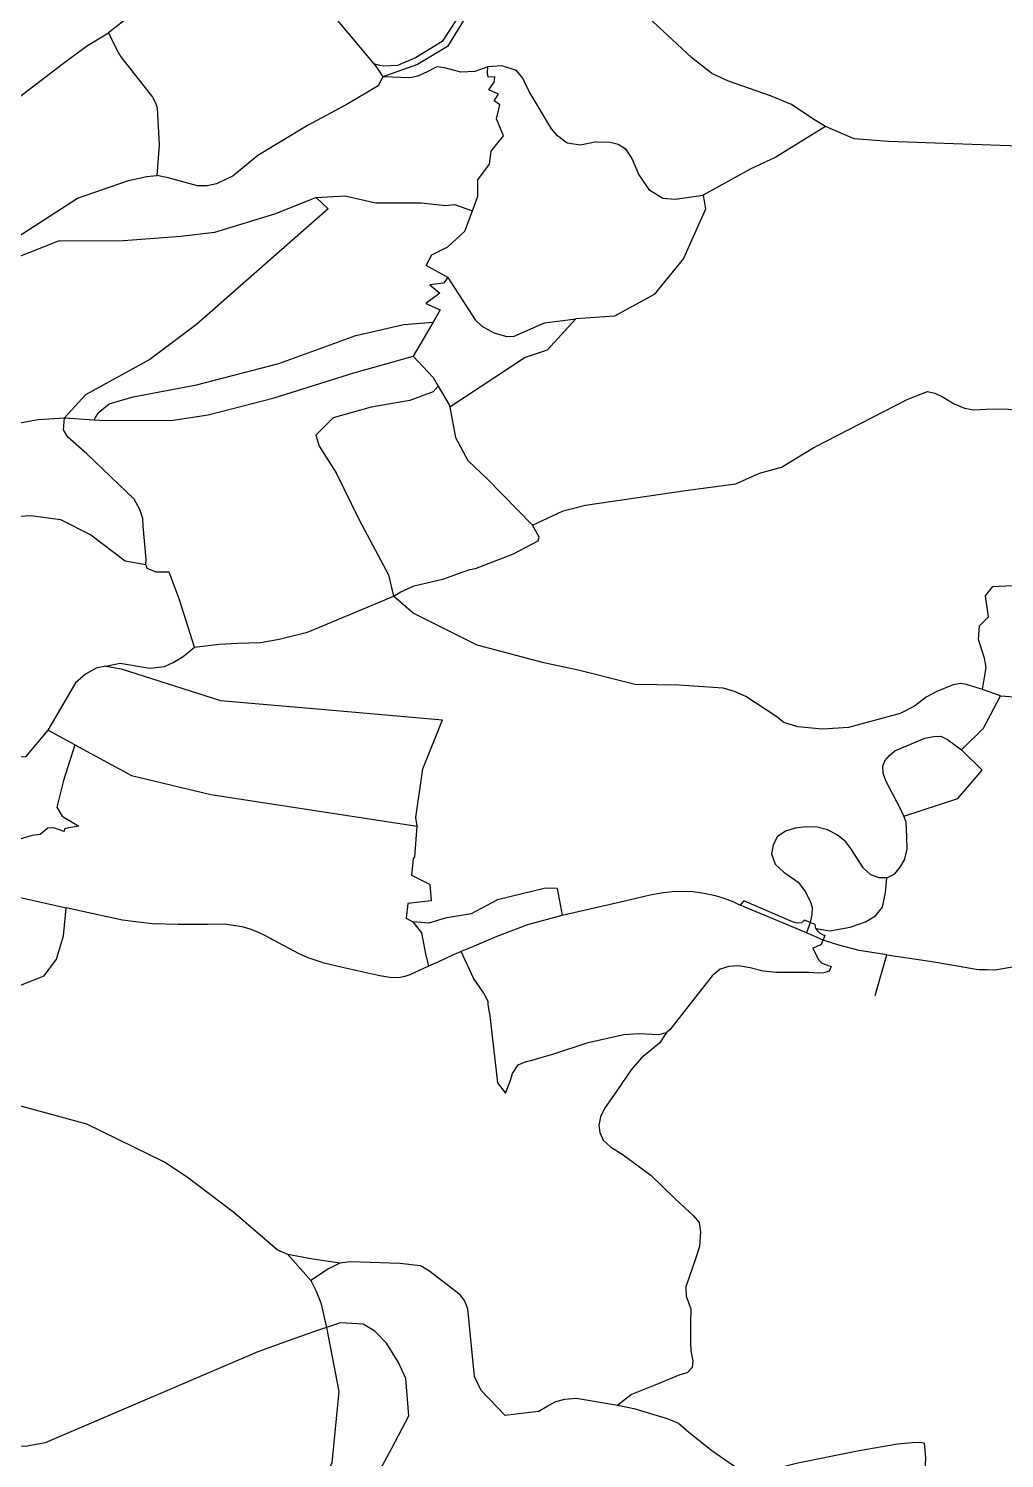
# Model space of a CAD drawing. Header units: inches. Extents: x 2740922 to 2751091, y 1249500 to 1259683.
# Drawn here: x 2747050 to 2747978, y 1252899 to 1254259 of the extents above; entities that cross this region are included whole.
import ezdxf

# ---------------------------------------------------------------- set-up
doc = ezdxf.new("R2010")
doc.units = ezdxf.units.IN
doc.header["$MEASUREMENT"] = 0

msp = doc.modelspace()

# ---------------------------------------------------------------- linework, layer by layer
for points in [[(2747310.5, 1254315.7), (2747308.9, 1254308.4), (2747378.3, 1254225.3)], [(2747460.6, 1254315.5), (2747459, 1254307.3), (2747455.6, 1254300.8), (2747457, 1254267.7), (2747443.3, 1254246.7), (2747418.1, 1254231), (2747401, 1254223.8), (2747387.9, 1254223.1), (2747383.8, 1254223.8), (2747378.3, 1254225.3)], [(2747460.6, 1254315.5), (2747465.6, 1254295), (2747465.1, 1254286.3), (2747463.8, 1254266.8), (2747448.5, 1254242), (2747419.8, 1254224.9), (2747387.1, 1254213.1)], [(2747183.7, 1254297.5), (2747147.7, 1254271.9), (2747125.8, 1254254.8)], [(2747808.2, 1254165.8), (2747797.2, 1254172.6), (2747775.7, 1254186.6), (2747756, 1254195.1), (2747716, 1254208.8), (2747700, 1254216.1), (2747680.6, 1254231.6), (2747639.4, 1254269.7), (2747618.6, 1254285.6), (2747600.5, 1254296.2)], [(2747028, 1254184), (2747082.9, 1254226), (2747105.9, 1254242.9), (2747125.8, 1254254.8)], [(2747125.8, 1254254.8), (2747133.8, 1254238.8), (2747137.7, 1254232.2), (2747167.8, 1254193.6), (2747170.7, 1254188.3), (2747172.2, 1254183.7), (2747174, 1254148.3), (2747171.9, 1254119.1)], [(2747378.3, 1254225.3), (2747379.9, 1254223.4), (2747382.3, 1254220.2), (2747387.1, 1254213.1)], [(2747486.9, 1254222.5), (2747474.5, 1254218.1), (2747461.1, 1254217.4), (2747445.6, 1254221.5), (2747438.3, 1254222.5), (2747429.9, 1254218.2), (2747420.1, 1254213.6), (2747412.6, 1254212), (2747387.1, 1254213.1)], [(2747472.2, 1254085.7), (2747477.4, 1254099.5), (2747477.4, 1254114.9), (2747488.4, 1254129.9), (2747490.1, 1254142.3), (2747501.8, 1254156.8), (2747495.1, 1254173.1), (2747498.3, 1254186.5), (2747493, 1254190.3), (2747496.9, 1254196.5), (2747487.9, 1254200.7), (2747492.9, 1254208.1), (2747493.6, 1254213), (2747487.2, 1254212.8), (2747486.6, 1254216.8), (2747486.9, 1254222.5)], [(2747514.2, 1254219), (2747500.1, 1254223.6), (2747486.9, 1254222.5)], [(2747525.1, 1254201.3), (2747522.8, 1254206.1), (2747520.2, 1254211.8), (2747514.2, 1254219)], [(2747387.1, 1254213.1), (2747382.4, 1254204.6), (2747353.7, 1254187.4), (2747315.9, 1254167.1), (2747268.1, 1254138.2), (2747244.4, 1254118.8), (2747228.8, 1254111.1), (2747219.9, 1254109.2), (2747210.7, 1254109.5), (2747182.6, 1254117.1), (2747171.9, 1254119.1)], [(2747590.4, 1254151.2), (2747574.9, 1254148.1), (2747562.5, 1254149.8), (2747553.1, 1254156.9), (2747547.6, 1254163.7), (2747526.1, 1254199.2), (2747525.1, 1254201.3)], [(2747808.2, 1254165.8), (2747760.9, 1254136.5), (2747736.5, 1254125.3), (2747691.9, 1254100.5)], [(2748060.8, 1254137.5), (2748037.5, 1254131.6), (2748025.6, 1254132.8), (2747992.3, 1254147.2), (2747868.2, 1254151.6), (2747835.4, 1254154.2), (2747808.2, 1254165.8)], [(2747590.4, 1254151.2), (2747603.2, 1254151), (2747610.8, 1254148.9), (2747617.5, 1254144.8), (2747623.9, 1254135.3), (2747630.7, 1254119.7), (2747640.2, 1254105.8), (2747653.3, 1254097.6), (2747665, 1254096.7), (2747691.9, 1254100.5)], [(2747029.1, 1254054.2), (2747096.3, 1254097.7), (2747144.8, 1254114.3), (2747162.3, 1254118.3), (2747171.9, 1254119.1)], [(2747323.5, 1254098.2), (2747284.8, 1254082.6), (2747226.9, 1254065), (2747194.6, 1254061), (2747136, 1254056.6), (2747079, 1254057.1), (2747034.7, 1254039.7), (2746988.4, 1254027.1)], [(2747323.5, 1254098.2), (2747334.8, 1254087.4), (2747209.7, 1253977.4), (2747165.2, 1253944), (2747104, 1253910.5), (2747084.1, 1253888.7)], [(2747323.5, 1254098.2), (2747350.7, 1254099.8), (2747380.4, 1254093.3), (2747423.7, 1254093.3), (2747446.5, 1254090.5), (2747455.3, 1254091.7), (2747472.2, 1254085.7)], [(2747691.9, 1254100.5), (2747694.1, 1254087.1), (2747673.1, 1254040.1), (2747645.2, 1254005.9), (2747607.3, 1253985.4), (2747570.7, 1253982.8)], [(2747448.7, 1254022.2), (2747428.2, 1254033.4), (2747433.5, 1254043.7), (2747448.7, 1254051.2), (2747465, 1254066.1), (2747472.2, 1254085.7)], [(2747448.7, 1254022.2), (2747444.8, 1254016.6), (2747431.8, 1254015), (2747441.1, 1254007.2), (2747427.9, 1253997.4), (2747441.6, 1253991.3), (2747434.7, 1253979.6)], [(2747448.7, 1254022.2), (2747474.9, 1253982), (2747481.2, 1253975.8), (2747492.5, 1253969.4), (2747505, 1253966), (2747511.9, 1253966.4), (2747540.8, 1253979.1), (2747570.7, 1253982.8)], [(2747570.7, 1253982.8), (2747543.4, 1253953.1), (2747522.5, 1253946.1), (2747450.7, 1253898.9)], [(2747112.1, 1253886.7), (2747116.2, 1253893.4), (2747126.6, 1253901.9), (2747149.4, 1253908.7), (2747209.6, 1253920.1), (2747287.9, 1253940.2), (2747361.4, 1253966.9), (2747407, 1253977.5), (2747434.7, 1253979.6)], [(2747434.7, 1253979.6), (2747415.7, 1253947.4)], [(2747112.1, 1253886.7), (2747122.8, 1253886), (2747187.4, 1253886.5), (2747220.6, 1253891.6), (2747283.5, 1253907.5), (2747359.5, 1253931.4), (2747415.7, 1253947.4)], [(2747415.7, 1253947.4), (2747435, 1253927), (2747439.7, 1253918.9)], [(2747439.7, 1253918.9), (2747434.8, 1253913.3), (2747412.5, 1253905.2), (2747375.7, 1253898.8), (2747339.7, 1253888.5), (2747323.1, 1253872.2), (2747326.3, 1253861.8), (2747342.5, 1253836.2), (2747364.3, 1253791.6), (2747392.4, 1253739.2), (2747397.1, 1253718.8)], [(2747439.7, 1253918.9), (2747450.2, 1253900.9), (2747450.7, 1253898.9)], [(2747529.3, 1253786.4), (2747558.6, 1253800.2), (2747579.8, 1253805.6), (2747675.1, 1253819.5), (2747722.9, 1253825.9), (2747745.5, 1253836), (2747766.2, 1253841.8), (2747797.1, 1253860.5), (2747886.7, 1253906.4), (2747905.4, 1253913.6), (2747912.3, 1253912.2), (2747920.3, 1253908.4), (2747930.6, 1253902), (2747940.6, 1253897.7), (2747949.4, 1253896.2), (2747961.1, 1253897), (2747978.9, 1253897.1), (2747991.2, 1253895.8), (2748025, 1253890.6), (2748039.7, 1253890.1), (2748051.1, 1253892.7), (2748070.1, 1253894.7), (2748078.1, 1253894.4)], [(2746890, 1253788), (2746874.2, 1253809.4), (2746862.5, 1253820.3), (2746860, 1253829.4), (2746861.8, 1253832.2), (2746869.3, 1253834.2), (2746904.7, 1253832.6), (2746920.5, 1253834.1), (2746930, 1253837), (2746946.1, 1253842.1), (2747003.1, 1253870.4), (2747039.5, 1253883.6), (2747059.1, 1253887.1), (2747084.1, 1253888.7)], [(2747161.5, 1253749.1), (2747161.6, 1253753.9), (2747158.9, 1253785.8), (2747158.5, 1253793), (2747155.6, 1253801.3), (2747150.3, 1253811.2), (2747105.3, 1253854.4), (2747087.3, 1253870.1), (2747083.2, 1253877.1), (2747084.1, 1253888.7)], [(2747084.1, 1253888.7), (2747112.1, 1253886.7)], [(2747450.7, 1253898.9), (2747456.1, 1253869.8), (2747467.7, 1253848.1), (2747486.4, 1253830.2), (2747529.3, 1253786.4)], [(2746895.8, 1253789.6), (2746908.5, 1253789.6), (2746921.9, 1253785.1), (2746940.7, 1253777.9), (2746972.2, 1253783.5), (2747006.8, 1253792.8), (2747052.1, 1253795.6), (2747080.1, 1253791.8), (2747109.2, 1253777.2), (2747141.8, 1253752.6), (2747161.5, 1253749.1)], [(2747469.8, 1253744.2), (2747475.2, 1253745.2), (2747511.3, 1253759.2), (2747534.9, 1253771.6), (2747535.8, 1253775.2), (2747529.3, 1253786.4)], [(2747207.8, 1253670.3), (2747193, 1253716.5), (2747183.5, 1253741.8), (2747171.4, 1253741.9), (2747162.6, 1253745.4), (2747161.5, 1253749.1)], [(2747397.1, 1253718.8), (2747404.1, 1253723), (2747416.8, 1253728.7), (2747445.1, 1253735.3), (2747462.5, 1253741.8), (2747469.8, 1253744.2)], [(2747957.5, 1253630.3), (2747961.2, 1253651), (2747959.5, 1253660.1), (2747953.8, 1253677.8), (2747954.9, 1253690.7), (2747963.4, 1253699.4), (2747960.6, 1253719.4), (2747967.5, 1253728.3), (2747985.8, 1253729), (2748002, 1253731.5), (2748019.9, 1253734)], [(2747207.8, 1253670.3), (2747231.2, 1253673.2), (2747249.1, 1253674.2), (2747270.5, 1253675), (2747288.3, 1253678.1), (2747315.2, 1253684.8), (2747363, 1253704.6), (2747380.7, 1253711.9), (2747397.1, 1253718.8)], [(2747768.6, 1253598.9), (2747760.9, 1253604.8), (2747732.5, 1253623.5), (2747721.6, 1253628.4), (2747710.7, 1253631.3), (2747668.6, 1253634.2), (2747627.1, 1253634.9), (2747572.8, 1253648.6), (2747540.2, 1253655.5), (2747476.6, 1253672.4), (2747415.7, 1253702.9), (2747397.1, 1253718.8)], [(2747123.5, 1253652.4), (2747136.9, 1253655.1), (2747165.3, 1253650.6), (2747179.1, 1253651.9), (2747187.3, 1253655.7), (2747196.9, 1253661.6), (2747207.8, 1253670.3)], [(2747123.5, 1253652.4), (2747114, 1253650.4), (2747104, 1253644.8), (2747094.6, 1253636.4), (2747068, 1253591.4)], [(2747123.5, 1253652.4), (2747137.8, 1253649.9), (2747232.6, 1253619.7), (2747335.5, 1253610.8)], [(2747957.5, 1253630.3), (2747942.4, 1253634.9), (2747937, 1253635.9), (2747929.8, 1253634.5), (2747914.2, 1253628.2), (2747904.1, 1253622.9), (2747893, 1253614.3), (2747879.4, 1253607.2), (2747830, 1253593.9), (2747805.2, 1253592.3), (2747781.8, 1253594.5), (2747768.6, 1253598.9)], [(2747974.6, 1253624.1), (2747957.5, 1253630.3)], [(2747937.5, 1253572.6), (2747958.7, 1253593.3), (2747974.6, 1253624.1)], [(2747974.6, 1253624.1), (2747992.1, 1253622.9), (2748007.1, 1253621.1), (2748019.8, 1253617.4), (2748031.8, 1253610.2), (2748039.1, 1253605), (2748057.8, 1253589.7), (2748065.3, 1253583.9), (2748072.8, 1253582.9), (2748080.4, 1253582.6), (2748091, 1253581.6), (2748100.3, 1253578.7), (2748110, 1253571.9), (2748143.6, 1253553.2), (2748173.6, 1253537)], [(2747335.5, 1253610.8), (2747443.7, 1253601.4)], [(2747068, 1253591.4), (2747046.9, 1253566.1), (2747020.2, 1253564.8), (2746994.1, 1253577.7)], [(2747093.9, 1253577.4), (2747068, 1253591.4)], [(2747419.5, 1253500), (2747418.2, 1253508.3), (2747425, 1253554.7), (2747443.7, 1253601.4)], [(2747093.9, 1253577.4), (2747083.2, 1253543.7), (2747079.1, 1253528.2), (2747076.8, 1253518.2), (2747081.9, 1253509.5), (2747097.6, 1253500.2), (2747088.2, 1253498.6), (2747083.9, 1253497.5), (2747083.6, 1253494.9)], [(2747093.9, 1253577.4), (2747147.8, 1253548.3), (2747223.4, 1253530.2), (2747419.5, 1253500)], [(2747882.6, 1253509.6), (2747879.2, 1253517.2), (2747869.5, 1253536), (2747865.7, 1253543.2), (2747863.1, 1253550.4), (2747862.9, 1253557.3), (2747864.6, 1253562.2), (2747869, 1253567.5), (2747874.2, 1253571.8), (2747902.7, 1253583.7), (2747911.3, 1253585.5), (2747918, 1253585.7), (2747924.2, 1253582.6), (2747937.5, 1253572.6)], [(2747957.3, 1253553.5), (2747937.5, 1253572.6)], [(2747882.6, 1253509.6), (2747934, 1253526.6), (2747957.3, 1253553.5)], [(2747866.6, 1253451.1), (2747874.1, 1253454.7), (2747879.2, 1253461.1), (2747883.4, 1253468), (2747885.8, 1253477.8), (2747885.7, 1253490.2), (2747885.1, 1253503.8), (2747882.6, 1253509.6)], [(2747083.6, 1253494.9), (2747073.7, 1253498.6), (2747068.3, 1253498.2), (2747060.8, 1253492.3), (2747053.2, 1253491.1), (2747044.7, 1253488.6), (2747033.1, 1253484.6), (2747026.1, 1253474), (2747018, 1253467.9)], [(2747431.6, 1253444.6), (2747414.7, 1253453.3), (2747416.1, 1253469.3), (2747417.5, 1253471), (2747419.5, 1253500)], [(2747866.6, 1253451.1), (2747859.2, 1253451), (2747851.2, 1253453.9), (2747843.9, 1253460.5), (2747833, 1253478), (2747827.7, 1253485.2), (2747819.3, 1253491.8), (2747810, 1253496.5), (2747800.4, 1253499.2), (2747789.8, 1253499.6), (2747779.3, 1253498.3), (2747770.3, 1253495.4), (2747762.3, 1253489.9)], [(2747762.3, 1253489.9), (2747758.4, 1253482.2), (2747756.9, 1253473.7), (2747760.2, 1253464), (2747768.5, 1253456.3), (2747782.2, 1253446.8), (2747789.1, 1253437.5), (2747794, 1253427.8), (2747795.4, 1253422.8), (2747795.3, 1253416), (2747793.5, 1253408.6)], [(2747431.6, 1253444.6), (2747432.8, 1253429.1), (2747410.6, 1253426.6), (2747409, 1253412.5), (2747415.4, 1253409.1)], [(2747552.9, 1253440.8), (2747541.7, 1253441.2), (2747496.1, 1253430.1), (2747480.6, 1253421.7), (2747470.9, 1253416.6), (2747446.4, 1253412.6), (2747430.6, 1253407.8), (2747415.4, 1253409.1)], [(2747552.9, 1253440.8), (2747557.7, 1253415.3)], [(2747799, 1253402.8), (2747812.3, 1253400.4), (2747831.6, 1253404), (2747846.3, 1253409.1), (2747855.8, 1253414.8), (2747862.6, 1253423.1), (2747865.2, 1253436.9), (2747866.6, 1253451.1)], [(2747033.7, 1253434.2), (2747085.6, 1253422.4)], [(2747557.7, 1253415.3), (2747617.4, 1253429.2)], [(2747617.4, 1253429.2), (2747641.5, 1253434.7), (2747651.9, 1253436.7), (2747662.3, 1253437.9), (2747672.1, 1253438.2), (2747681.9, 1253437.9), (2747692.6, 1253436.5), (2747703.1, 1253434.2), (2747711.3, 1253431.7), (2747719.3, 1253428.7), (2747727.1, 1253425)], [(2747730.5, 1253429), (2747727.1, 1253425)], [(2747790, 1253398.6), (2747770.4, 1253407), (2747727.1, 1253425)], [(2747793.5, 1253408.6), (2747788.1, 1253410.8), (2747785.4, 1253408.3), (2747781.3, 1253407.9), (2747776.8, 1253409.2), (2747730.5, 1253429)], [(2747064.6, 1253357.6), (2747076.3, 1253373.7), (2747083, 1253395.9), (2747084.9, 1253415.5), (2747085.6, 1253422.4)], [(2747430.4, 1253366.8), (2747416.8, 1253360.6), (2747412.5, 1253358.6), (2747408, 1253357.2), (2747403.3, 1253356.2), (2747398.5, 1253355.9), (2747393.7, 1253356.1), (2747384, 1253357.8), (2747349.9, 1253365.4), (2747331.1, 1253369.7), (2747315.9, 1253374.8), (2747306.6, 1253379), (2747283.6, 1253391.2), (2747275.9, 1253395.6), (2747267.9, 1253399.4), (2747260.6, 1253402.2), (2747253.2, 1253404.5), (2747236.1, 1253406.9), (2747220.1, 1253406.7), (2747192.3, 1253406.6), (2747167.6, 1253407.3), (2747151.6, 1253409.2), (2747139.3, 1253410.8), (2747117.4, 1253415.5), (2747095.4, 1253420.1), (2747085.6, 1253422.4)], [(2747461.4, 1253380.8), (2747463.8, 1253382), (2747465.9, 1253382.9), (2747495.7, 1253395.4), (2747525, 1253406.5), (2747557.7, 1253415.3)], [(2747415.4, 1253409.1), (2747423.9, 1253398.7), (2747427.5, 1253378.5), (2747430.4, 1253366.8)], [(2747793.5, 1253408.6), (2747792.6, 1253405.6), (2747790, 1253398.6)], [(2747806, 1253391.9), (2747806, 1253391.8), (2747794.6, 1253396.7), (2747790, 1253398.6)], [(2747799, 1253402.8), (2747798.4, 1253406.7), (2747793.5, 1253408.6)], [(2747799, 1253402.8), (2747800.2, 1253400.7), (2747802.5, 1253398.6), (2747805.5, 1253396.9), (2747807.7, 1253396), (2747806, 1253391.9)], [(2747796.3, 1253384.2), (2747799.7, 1253385.7), (2747804.3, 1253387.9), (2747806, 1253391.9)], [(2747796.3, 1253384.2), (2747801.3, 1253373.6), (2747804.3, 1253370.2), (2747807.2, 1253368.7), (2747813.5, 1253366.5)], [(2747866.6, 1253377.7), (2747840.1, 1253381.7), (2747820.9, 1253386.8), (2747806, 1253391.8), (2747806, 1253391.9)], [(2746898.2, 1253361.8), (2746901.8, 1253368.7), (2746912.8, 1253373.3), (2746929.6, 1253372.9), (2746944.7, 1253368.3), (2746978.1, 1253349), (2747002, 1253344.3), (2747024.2, 1253345), (2747042, 1253348.7), (2747064.6, 1253357.6)], [(2747461.4, 1253380.8), (2747452.7, 1253377), (2747439.3, 1253370.8), (2747430.4, 1253366.8)], [(2747487.3, 1253330.7), (2747487.2, 1253333.3), (2747483, 1253341.1), (2747473.2, 1253355.6), (2747461.4, 1253380.8)], [(2747855.6, 1253339.1), (2747866.6, 1253377.7)], [(2747866.6, 1253377.7), (2747907.5, 1253371.7), (2747930.1, 1253367.9)], [(2747813.5, 1253366.5), (2747811.6, 1253362.3), (2747806.5, 1253360.5), (2747801.2, 1253360.3), (2747792.2, 1253360.9), (2747773.9, 1253361), (2747761.6, 1253360.8), (2747748.8, 1253362.3), (2747736.6, 1253365.2), (2747725.1, 1253367.2), (2747716.1, 1253366.6), (2747708.1, 1253364), (2747700.3, 1253357.7), (2747679.5, 1253331)], [(2747930.1, 1253367.9), (2747951.7, 1253364), (2747954.5, 1253363.7), (2747961.7, 1253363.6)], [(2747961.7, 1253363.6), (2747969.8, 1253363.5), (2747987.8, 1253366.6)], [(2747488.4, 1253322.6), (2747487.3, 1253330.7)], [(2747679.5, 1253331), (2747660.2, 1253306.3), (2747656.9, 1253303.9)], [(2747488.4, 1253322.6), (2747496, 1253255.9), (2747503.8, 1253246), (2747508.2, 1253257.6), (2747510.2, 1253264.7), (2747515.8, 1253272.9), (2747523.3, 1253276.2), (2747527.9, 1253277.1)], [(2747549.6, 1253283.6), (2747582.2, 1253294.4), (2747616.4, 1253301.8), (2747630.3, 1253303), (2747649.5, 1253302), (2747656.9, 1253303.9)], [(2747656.9, 1253303.9), (2747650.3, 1253293.8), (2747633.1, 1253279.7), (2747623.4, 1253268.3), (2747610.3, 1253249.2), (2747598, 1253231.4), (2747594.1, 1253223.7), (2747592.6, 1253215.8), (2747593.6, 1253208.7), (2747596.5, 1253201.5), (2747603.5, 1253195.1), (2747614.8, 1253188.1), (2747628.6, 1253178), (2747642.3, 1253167.7), (2747664.7, 1253145.8), (2747682.7, 1253129.4), (2747687.9, 1253123.1), (2747689.4, 1253114.1), (2747688.3, 1253100.1), (2747684.8, 1253089.3), (2747675.3, 1253061.9), (2747675.7, 1253052.8), (2747680, 1253041), (2747679.8, 1253028), (2747679.7, 1253017.7), (2747679.7, 1253008.9), (2747680.1, 1253000.9), (2747682.1, 1252991.5), (2747681.4, 1252985), (2747676.7, 1252980), (2747669.7, 1252978.1), (2747649, 1252969.7), (2747623.7, 1252959.5), (2747610.5, 1252949.1)], [(2747527.9, 1253277.1), (2747549.6, 1253283.6)], [(2747296.7, 1253092.5), (2747286.4, 1253097), (2747245.3, 1253132.7), (2747200.8, 1253166.3), (2747178.4, 1253180.8), (2747105.3, 1253216.7), (2746957.1, 1253256.8)], [(2747296.7, 1253092.5), (2747318.3, 1253067.9)], [(2747346.1, 1253084.3), (2747320.4, 1253088.1), (2747296.7, 1253092.5)], [(2747534.7, 1252943.1), (2747503.4, 1252939.3), (2747480.4, 1252963.2), (2747474.2, 1252976.6), (2747467.9, 1253041), (2747464.8, 1253048.9), (2747460.6, 1253054.2), (2747430.5, 1253077.5), (2747422.9, 1253081.8), (2747403.2, 1253084.1), (2747356.1, 1253085.6), (2747346.1, 1253084.3)], [(2747346.1, 1253084.3), (2747335.1, 1253079.1), (2747318.3, 1253067.9)], [(2747318.3, 1253067.9), (2747323.5, 1253057.8), (2747327.8, 1253046.6), (2747333.3, 1253023.1)], [(2747333.3, 1253023.1), (2747321.8, 1253019.2), (2747297.8, 1253010.9), (2747268, 1253000.1), (2747065.7, 1252913.4), (2747046.9, 1252909.9), (2747033.7, 1252910.6), (2747025.7, 1252914.2)], [(2747333.3, 1253023.1), (2747345, 1252962.3), (2747338.5, 1252894.5), (2747312.9, 1252843.4), (2747291.9, 1252817.6)], [(2747382.4, 1252884.1), (2747395.4, 1252908.3), (2747411.6, 1252939.1), (2747408.7, 1252974.7), (2747401.7, 1252989.9), (2747390.4, 1253008.1), (2747379.2, 1253019.5), (2747368.2, 1253026.4), (2747346.6, 1253027.6), (2747333.3, 1253023.1)], [(2747534.7, 1252943.1), (2747543.3, 1252948.2), (2747551.7, 1252952.6), (2747560, 1252955.1), (2747570.8, 1252955.8), (2747610.5, 1252949.1)], [(2747610.5, 1252949.1), (2747625.7, 1252946), (2747657.5, 1252936.6), (2747668.4, 1252932), (2747678.2, 1252923.7), (2747700, 1252906.1), (2747732.1, 1252883.8), (2747741, 1252876.9)], [(2747902.1, 1252913.2), (2747897.1, 1252913.6), (2747890.7, 1252913.5), (2747876.8, 1252912.1), (2747840.2, 1252905.7), (2747781.9, 1252894), (2747760.5, 1252888.7), (2747748.2, 1252883.1), (2747741, 1252876.9)], [(2747902.1, 1252913.2), (2747903.3, 1252899.3), (2747901.2, 1252850.5)]]:
    msp.add_lwpolyline(points)

doc.saveas('drawing.dxf')
